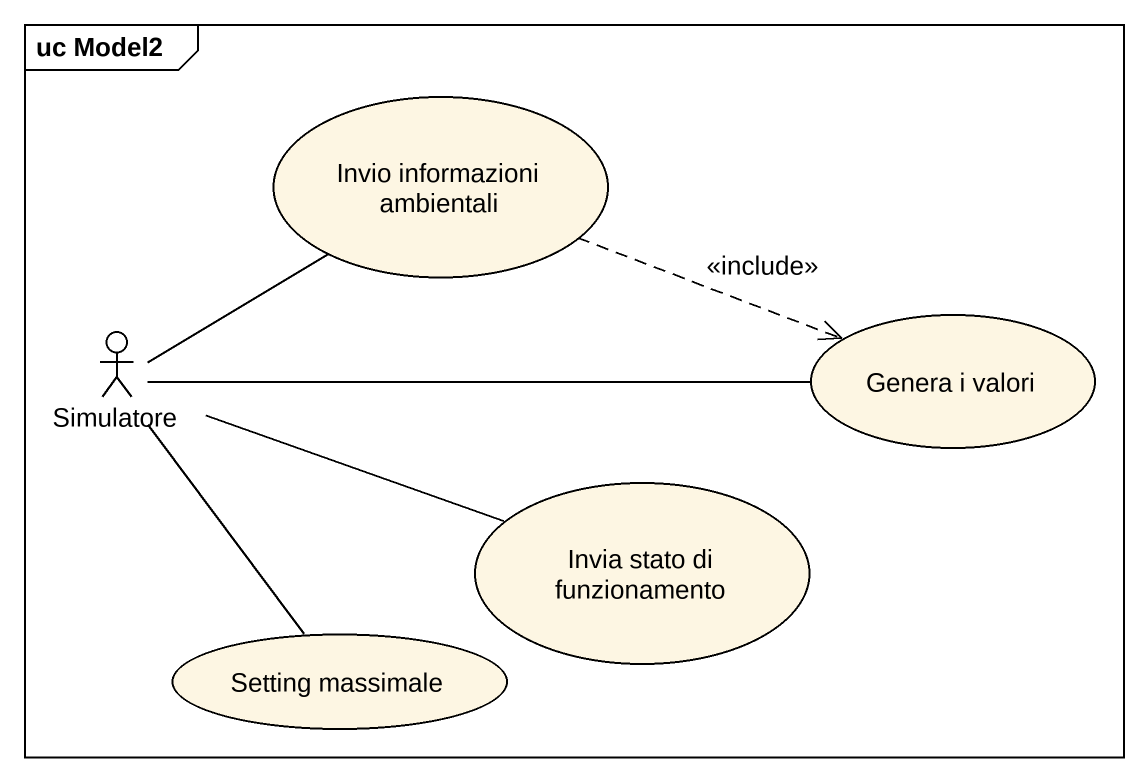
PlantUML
@startuml
mainframe uc Model2
usecase "Invio informazioni ambientali" as Invio_informazioni
actor Simulatore
usecase "Genera i valori" as Genera_i_valori
usecase "Invia stato di funzionamento" as Invia_stato_di_funzionamento
usecase "Setting massimale" as Setting_massimale
Invio_informazioni .right.> Genera_i_valori : <<include>>
Simulatore -up- Invio_informazioni
Simulatore -right- Genera_i_valori
Simulatore -right- Invia_stato_di_funzionamento
Simulatore -- Setting_massimale
@enduml
